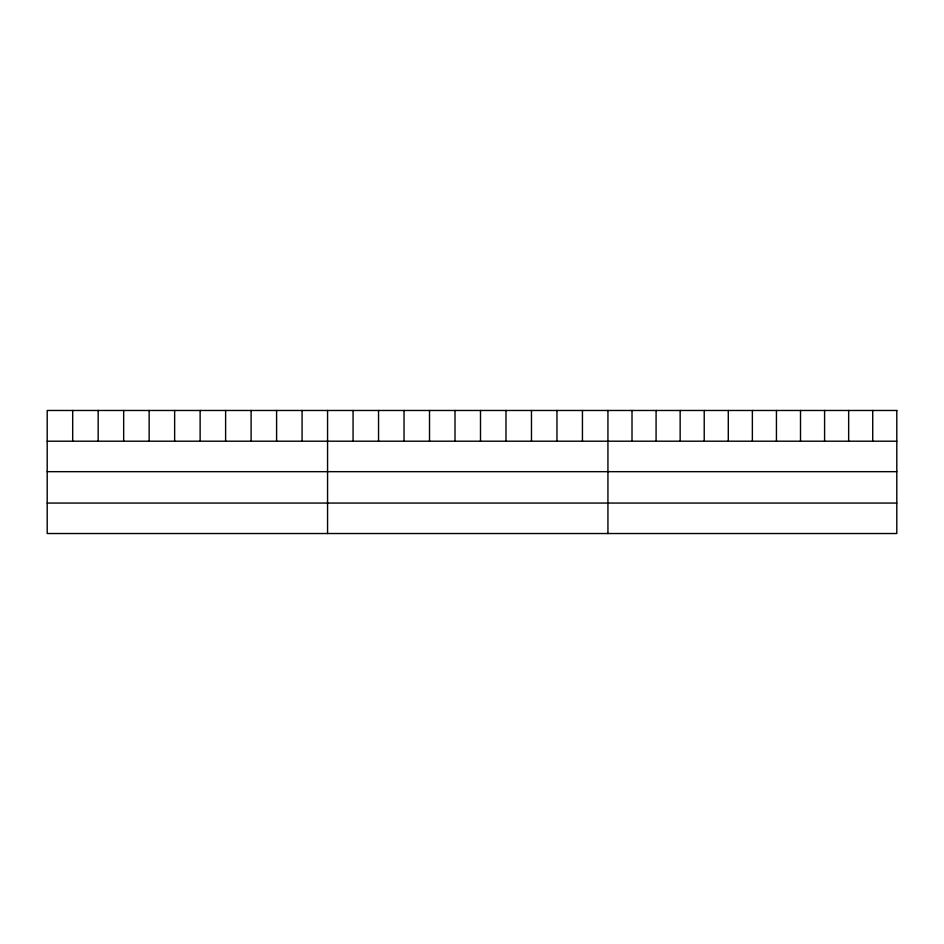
<?xml version="1.0" encoding="UTF-8"?>
<svg xmlns="http://www.w3.org/2000/svg" width="944" height="944" viewBox="0 0 944 944"><rect width="100%" height="100%" fill="white"/><g stroke="black" fill="none" stroke-linecap="round" stroke-linejoin="round"><path stroke-width="1.42" d="M47.2 441.202L896.8 441.202M47.2 471.67L896.8 471.67M47.2 503.058L896.8 503.058M872.728 410.475L872.728 441.202M848.656 410.475L848.656 441.202M824.584 410.475L824.584 441.202M800.512 410.475L800.512 441.202M776.44 410.475L776.44 441.202M752.368 410.475L752.368 441.202M728.296 410.475L728.296 441.202M704.224 410.475L704.224 441.202M680.152 410.475L680.152 441.202M656.08 410.475L656.08 441.202M632.008 410.475L632.008 441.202M607.936 410.475L607.936 533.525M582.448 410.475L582.448 441.202M556.96 410.475L556.96 441.202M531.472 410.475L531.472 441.202M505.984 410.475L505.984 441.202M480.496 410.475L480.496 441.202M455.008 410.475L455.008 441.202M429.52 410.475L429.52 441.202M404.032 410.475L404.032 441.202M378.544 410.475L378.544 441.202M353.056 410.475L353.056 441.202M327.568 410.475L327.568 533.525M302.08 410.475L302.08 441.202M276.592 410.475L276.592 441.202M251.104 410.475L251.104 441.202M225.616 410.475L225.616 441.202M200.128 410.475L200.128 441.202M174.64 410.475L174.64 441.202M149.152 410.475L149.152 441.202M123.664 410.475L123.664 441.202M98.176 410.475L98.176 441.202M72.688 410.475L72.688 441.202M896.8 410.475L47.2 410.475L47.2 533.525L896.8 533.525L896.8 410.475"/></g></svg>
